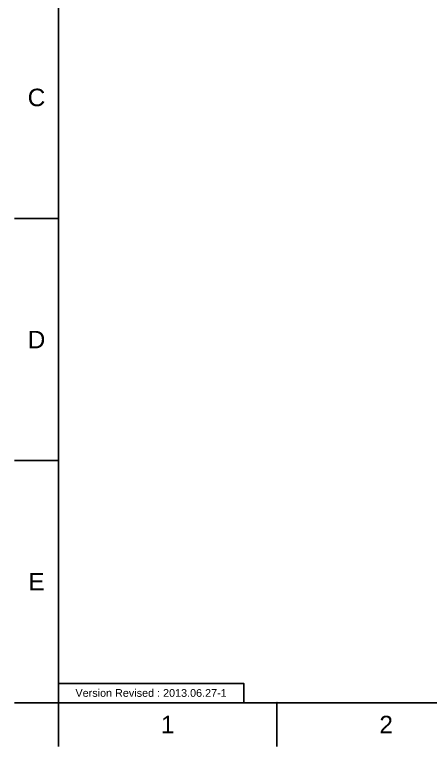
# Model space of a CAD drawing. Header units: millimetres. Extents: x 4305 to 4899, y 584 to 1004.
# Drawn here: x 4304.9 to 4439.4, y 584.2 to 821 of the extents above; entities that cross this region are included whole.
import ezdxf

# ---------------------------------------------------------------- set-up
doc = ezdxf.new("R2010")
doc.units = ezdxf.units.MM
doc.header["$LTSCALE"] = 0.1
doc.layers.add('FORM', color=7, linetype='Continuous')
doc.layers.add('TEXT', color=2, linetype='Continuous')
doc.styles.get("Standard").update_dxf_attribs({"font": 'arial_0.ttf'})

msp = doc.modelspace()

# ---------------------------------------------------------------- linework, layer by layer
for p, q in [((4319.08, 990.03), (4319.08, 598.31)), ((4319.08, 755), (4304.94, 755)), ((4319.08, 676.66), (4304.94, 676.66)), ((4319.08, 598.31), (4304.94, 598.31)), ((4319.08, 598.31), (4884.74, 598.31)), ((4319.08, 598.31), (4319.08, 584.17)), ((4389.79, 598.31), (4389.79, 584.17))]:
    msp.add_line(p, q)
msp.add_point((4389.79, 598.31))
at = {"layer": 'FORM'}
msp.add_lwpolyline([(4319.08, 598.31), (4379.08, 598.31), (4379.08, 604.56), (4319.08, 604.56)], close=True, dxfattribs=at)

# ---------------------------------------------------------------- texts
at = {"char_height": 5.66, "attachment_point": 5}
for s, width, insert in [('C', 10, (4312.01, 794.17)), ('D', 10, (4312.01, 715.83)), ('E', 10, (4312.01, 637.48)), ('1', 50, (4354.43, 591.24)), ('2', 50, (4425.14, 591.24))]:
    msp.add_mtext_dynamic_manual_height_columns(s, width=width, gutter_width=12.5, heights=[0], dxfattribs=dict(at, insert=insert))
at = {"layer": 'TEXT', "insert": (4349.08, 601.44), "char_height": 2.5, "attachment_point": 5}
msp.add_mtext_dynamic_manual_height_columns('Version Revised : 2013.06.27-1', width=60, gutter_width=12.5, heights=[0], dxfattribs=at)

doc.saveas('drawing.dxf')
